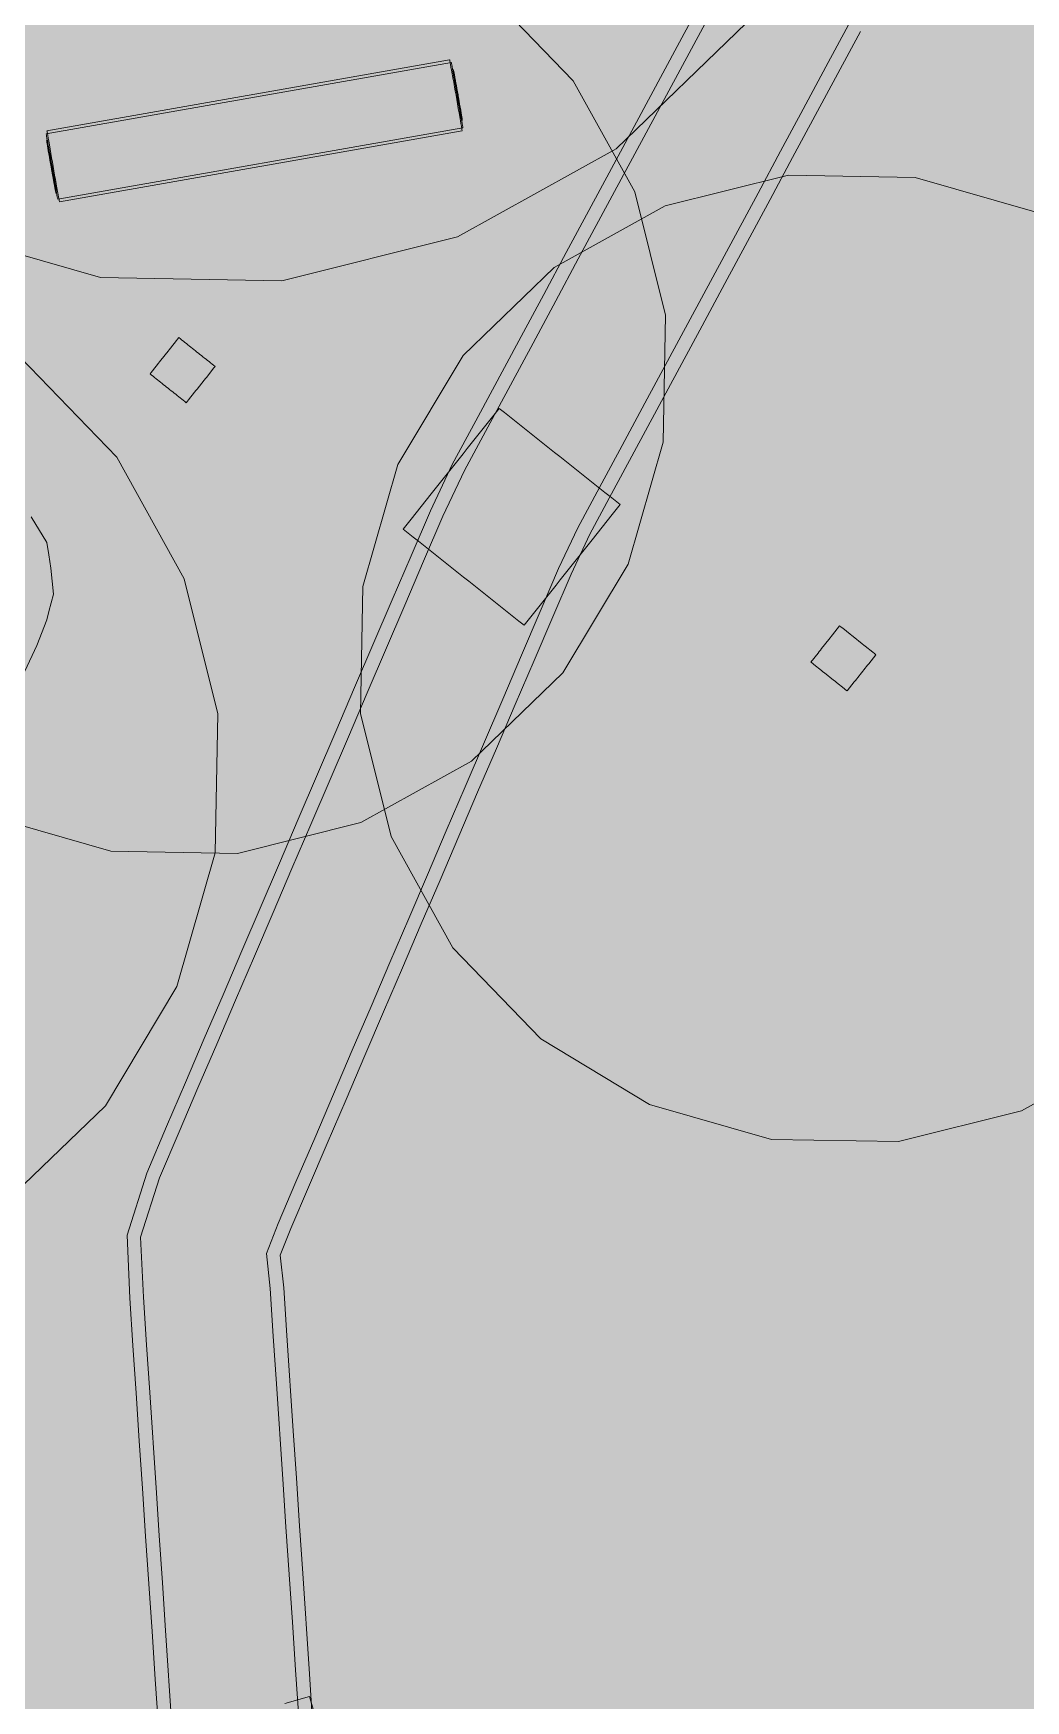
# Model space of a CAD drawing. Header units: millimetres. Extents: x -146962 to 322503, y -183624 to 284367.
# Drawn here: x 98335 to 102194, y 40599 to 47079 of the extents above; entities that cross this region are included whole.
import ezdxf

# ---------------------------------------------------------------- set-up
doc = ezdxf.new("R2010")
doc.units = ezdxf.units.MM
doc.layers.add('06_部屋の色', color=8, linetype='Continuous', lineweight=0)
doc.layers.add('30_敷地・外構', color=8, linetype='Continuous', lineweight=9)

msp = doc.modelspace()

# ---------------------------------------------------------------- hatches: boundary and pattern name
at = {"layer": '06_部屋の色', "true_color": 0xdde9cf}
msp.add_hatch(color=8, dxfattribs=at).paths.add_polyline_path([(83510.2, 29400.8), (83510.3, 31670.6), (83754.2, 32064.6), (83999.1, 32458.1), (84244.9, 32850.9), (84491.7, 33243.1), (84739.4, 33634.8), (84988.1, 34025.8), (85237.8, 34416.3), (85488.3, 34806.1), (85739.9, 35195.3), (85992.4, 35583.9), (86245.8, 35971.8), (86500.2, 36359.2), (86755.5, 36745.9), (87011.8, 37132), (87269, 37517.5), (87527.2, 37902.4), (87786.3, 38286.6), (88046.3, 38670.2), (88307.2, 39053.2), (88569.1, 39435.5), (88832, 39817.2), (89095.7, 40198.2), (89360.4, 40578.6), (89626, 40958.3), (89892.5, 41337.4), (90160, 41715.9), (90428.4, 42093.7), (90697.7, 42470.8), (90967.9, 42847.3), (91239, 43223.1), (91511.1, 43598.3), (91784.1, 43972.8), (92058, 44346.6), (92332.7, 44719.7), (92608.4, 45092.2), (92885.1, 45464), (93162.6, 45835.2), (93441, 46205.6), (93720.3, 46575.4), (94000.5, 46944.5), (94281.7, 47312.9), (94563.7, 47680.6), (94846.6, 48047.7), (95130.4, 48414), (95415.1, 48779.7), (95700.7, 49144.6), (95987.2, 49508.9), (96274.5, 49872.4), (96562.8, 50235.3), (96851.9, 50597.4), (97142, 50958.9), (97432.9, 51319.6), (97724.6, 51679.7), (98017.3, 52039), (98310.8, 52397.6), (98605.2, 52755.5), (98900.5, 53112.6), (99196.7, 53469.1), (99493.7, 53824.8), (99791.6, 54179.8), (100090.3, 54534), (100389.9, 54887.6), (100690.4, 55240.4), (100991.8, 55592.4), (101293.9, 55943.8), (101597, 56294.4), (101900.9, 56644.2), (102205.6, 56993.3), (102511.3, 57341.7), (102817.7, 57689.3), (103125, 58036.2), (103433.2, 58382.3), (103742.1, 58727.7), (104052, 59072.3), (104362.6, 59416.2), (104674.1, 59759.3), (104986.5, 60101.6), (105299.7, 60443.2), (105613.7, 60784), (105928.5, 61124.1), (106244.2, 61463.4), (106560.7, 61801.9), (106878, 62139.6), (107196.1, 62476.6), (107515.1, 62812.7), (107834.9, 63148.1), (108155.5, 63482.8), (108476.9, 63816.6), (108799.1, 64149.7), (109122.2, 64481.9), (109446, 64813.4), (109770.7, 65144.1), (110096.1, 65474), (110422.4, 65803.1), (110749.4, 66131.4), (111077.3, 66458.9), (111406, 66785.6), (111735.4, 67111.5), (112065.7, 67436.6), (112396.7, 67760.9), (112728.6, 68084.4), (113061.2, 68407.1), (113394.6, 68728.9), (113728.8, 69050), (114063.8, 69370.2), (114399.5, 69689.6), (114736, 70008.2), (115073.4, 70326), (115411.4, 70642.9), (115750.3, 70959.1), (116089.9, 71274.4), (116430.3, 71588.8), (116771.5, 71902.5), (117113.4, 72215.3), (117456.1, 72527.2), (117799.5, 72838.4), (118596.9, 72838.3), (118594.5, 29398.9)])
at = {"layer": '30_敷地・外構', "true_color": 0xcfe3ef}
for points in [[(112562.5, 65385.2), (112685.6, 65564), (112792.1, 65716), (112898.5, 65868.1), (113004.9, 66020.1), (113111.3, 66172.1), (113217.8, 66324.1), (113324.2, 66476.1), (113430.6, 66628.2), (113537, 66780.2), (113643.5, 66932.2), (113749.9, 67084.2), (113862.3, 67244.4), (114046, 67452.7), (114297.5, 67549), (114473.6, 67607.7), (114649.6, 67666.4), (114825.7, 67725), (115001.7, 67783.7), (115017.5, 67736.3), (115175.6, 67261.9), (115191.4, 67214.5), (115015.4, 67155.8), (114839.3, 67097.1), (114663.3, 67038.5), (114487.2, 66979.8), (114386.7, 66958.8), (114341.9, 66883.9), (114241.4, 66740.1), (114135, 66588.1), (114028.6, 66436.1), (113922.1, 66284.1), (113815.7, 66132), (113709.3, 65980), (113602.9, 65828), (113496.4, 65676), (113390, 65524), (113283.6, 65371.9), (113177.2, 65219.9), (113087.5, 65094.7), (113034.2, 64964.6), (112979.4, 64799.4), (112744.6, 64095.2), (112685.9, 63919.2), (112392.5, 63039), (112332.3, 62858.5), (112248.7, 62641), (112113.9, 62456), (112002.5, 62307.6), (111891.2, 62159.1), (111779.8, 62010.7), (111668.5, 61862.2), (111445.8, 61565.3), (111334.4, 61416.9), (110889, 60823.1), (110777.7, 60674.6), (110555, 60377.7), (110465.4, 60262.6), (110415.3, 60129.3), (110351.1, 59958.1), (110155.6, 59436.9), (110090.4, 59263.1), (109829.8, 58568.1), (109764.6, 58394.4), (109699.4, 58220.6), (109634.7, 58047.9), (109573.8, 57882.2), (109521.6, 57712.4), (109303.3, 57003), (109248.7, 56825.6), (109139.5, 56470.9), (109085, 56293.6), (109030.4, 56116.2), (108975.8, 55938.8), (108866.6, 55584.1), (108805.4, 55387.4), (108708.7, 55180.5), (108591.9, 55006.6), (108487.7, 54853), (108383.5, 54699.5), (108279.2, 54546), (108175, 54392.4), (108070.8, 54238.9), (107966.6, 54085.3), (107758.2, 53778.2), (107654, 53624.7), (107549.8, 53471.1), (107445.6, 53317.6), (107237.2, 53010.5), (107133, 52856.9), (107028.8, 52703.4), (106917.7, 52540.1), (106767.5, 52357), (106584.8, 52223.1), (106433.8, 52115.3), (106282.8, 52007.4), (106131.8, 51899.6), (105980.8, 51791.7), (105829.8, 51683.8), (105527.8, 51468.1), (105376.8, 51360.3), (105225.7, 51252.4), (105074.7, 51144.6), (104923.7, 51036.7), (104772.7, 50928.9), (104621.7, 50821), (104470.7, 50713.2), (104319.7, 50605.3), (104168.7, 50497.5), (104040.5, 50407.7), (103944.6, 50304.2), (103838.4, 50168.6), (103723.7, 50022.7), (103609.1, 49876.8), (103379.8, 49584.9), (103265.1, 49439), (103150.5, 49293.1), (102921.1, 49001.3), (102806.5, 48855.4), (102691.8, 48709.5), (102577.2, 48563.6), (102462.5, 48417.6), (102233.2, 48125.8), (102118.5, 47979.9), (102003.9, 47834), (101896.9, 47698.3), (101809.6, 47565.3), (101728, 47413.3), (101552.1, 47086.5), (101464.1, 46923.1), (101376.1, 46759.7), (101288.1, 46596.3), (101200.1, 46432.9), (101112.1, 46269.6), (101024.1, 46106.2), (100936.2, 45942.8), (100848.2, 45779.4), (100760.2, 45616), (100672.2, 45452.6), (100584.2, 45289.3), (100499.8, 45132.8), (100426.3, 44977.3), (100355.4, 44811.8), (100282.3, 44641.2), (100209.2, 44470.7), (100136.1, 44300.1), (100062.9, 44129.5), (99989.8, 43959), (99916.7, 43788.4), (99843.6, 43617.9), (99770.5, 43447.3), (99697.4, 43276.7), (99624.3, 43106.2), (99551.2, 42935.6), (99478.1, 42765), (99405, 42594.5), (99336.2, 42434.5), (99294.8, 42330.5), (99308.9, 42203.9), (99321.3, 42018.7), (99345.9, 41648.4), (99358.3, 41463.3), (99370.6, 41278.1), (99382.9, 41092.9), (99407.6, 40722.6), (99419.9, 40537.5), (99432.3, 40352.3), (99444.6, 40167.1), (99456.9, 39982), (99469.3, 39796.8), (99481.6, 39611.7), (99487.5, 39471.4), (99540.6, 39343.7), (99608.9, 39172.9), (99677.9, 39000.6), (99746.8, 38828.3), (99815.7, 38656), (99884.6, 38483.7), (99953.5, 38311.4), (100022.4, 38139.1), (100091.3, 37966.8), (100160.2, 37794.5), (100229.1, 37622.2), (100298, 37449.9), (100435.9, 37105.3), (100504.8, 36933), (100573.7, 36760.7), (100638.1, 36598.9), (100710.7, 36451.5), (100798.3, 36298.5), (100982.4, 35976.3), (101074.5, 35815.2), (101810.9, 34526.2), (101903, 34365), (101995.1, 34203.9), (102087.1, 34042.8), (102179.9, 33880.4), (102274.4, 33711.1), (102360.5, 33539), (102443.5, 33373), (102526.5, 33207.1), (102609.4, 33041.1), (102692.4, 32875.1), (102775.4, 32709.1), (102858.4, 32543.1), (102941.4, 32377.1), (103024.3, 32211.2), (103107.3, 32045.2), (103190.3, 31879.2), (103273.3, 31713.2), (103356.3, 31547.2), (103455.8, 31341), (103500, 31101), (103511.7, 30898.7), (103522, 30713.4), (103532.3, 30528.1), (103552.9, 30157.5), (103563.2, 29972.2), (103583.7, 29601.7), (103594, 29416.4), (103544.1, 29413.6), (103044.9, 29385.9), (102994.9, 29383.1), (102984.7, 29568.4), (102974.4, 29753.7), (102953.8, 30124.3), (102943.5, 30309.5), (102923, 30680.1), (102912.7, 30865.4), (102903.8, 31033.6), (102886, 31153.2), (102819.6, 31278.9), (102736.6, 31444.9), (102653.6, 31610.9), (102570.7, 31776.9), (102487.7, 31942.9), (102404.7, 32108.8), (102321.7, 32274.8), (102238.7, 32440.8), (102155.7, 32606.8), (102072.8, 32772.8), (101989.8, 32938.8), (101906.8, 33104.7), (101823.8, 33270.7), (101744, 33430.6), (101657.5, 33585.3), (101566.2, 33745.1), (101474.1, 33906.3), (100645.6, 35356.4), (100553.5, 35517.5), (100369.4, 35839.8), (100277.3, 36000.9), (100180.8, 36170.2), (100090, 36355), (100016.6, 36537.9), (99947.7, 36710.2), (99809.9, 37054.8), (99740.9, 37227.1), (99672, 37399.4), (99603.1, 37571.7), (99534.2, 37744), (99465.3, 37916.3), (99396.4, 38088.6), (99327.5, 38260.9), (99189.7, 38605.5), (99120.8, 38777.8), (99051.9, 38950.1), (98982.3, 39123.9), (98901.7, 39341.7), (98882.9, 39571.8), (98870.6, 39756.9), (98858.3, 39942.1), (98833.6, 40312.4), (98821.3, 40497.6), (98808.9, 40682.7), (98796.6, 40867.9), (98771.9, 41238.2), (98759.6, 41423.4), (98747.3, 41608.5), (98734.9, 41793.7), (98722.6, 41978.9), (98710.2, 42164), (98699.8, 42407.8), (98776.1, 42649.7), (98853.5, 42830.9), (98926.6, 43001.4), (98999.7, 43172), (99072.8, 43342.6), (99145.9, 43513.1), (99292.1, 43854.2), (99365.3, 44024.8), (99511.5, 44365.9), (99584.6, 44536.5), (99730.8, 44877.6), (99803.9, 45048.2), (99879.3, 45223.8), (99964.3, 45403.5), (100055.9, 45573.7), (100231.9, 45900.5), (100319.9, 46063.9), (100407.9, 46227.3), (100495.9, 46390.7), (100583.9, 46554), (100671.8, 46717.4), (100847.8, 47044.2), (100935.8, 47207.6), (101023.8, 47371), (101111.8, 47534.4), (101199.8, 47697.7), (101294.2, 47872.4), (101409.8, 48048.6), (101532.1, 48204.7), (101646.8, 48350.6), (101876.1, 48642.5), (101990.7, 48788.4), (102220.1, 49080.2), (102334.7, 49226.1), (102449.4, 49372), (102564, 49517.9), (102678.7, 49663.8), (102793.3, 49809.7), (102908, 49955.7), (103022.7, 50101.6), (103137.3, 50247.5), (103366.6, 50539.3), (103489.8, 50695.5), (103646.1, 50859.8), (103820, 50985.7), (103971, 51093.6), (104273, 51309.3), (104424, 51417.1), (104575, 51525), (104726, 51632.8), (104877, 51740.7), (105028, 51848.6), (105179.1, 51956.4), (105481.1, 52172.1), (105632.1, 52280), (105934.1, 52495.7), (106085.1, 52603.5), (106236.1, 52711.4), (106355.5, 52793.2), (106435, 52896.4), (106532.3, 53040.3), (106636.5, 53193.8), (106844.9, 53500.9), (106949.1, 53654.5), (107053.3, 53808), (107157.5, 53961.6), (107261.7, 54115.1), (107366, 54268.7), (107574.4, 54575.8), (107678.6, 54729.3), (107782.8, 54882.9), (107887, 55036.4), (108095.4, 55343.5), (108187, 55476.8), (108245.3, 55602.6), (108293.2, 55760.6), (108402.3, 56115.3), (108456.9, 56292.7), (108511.5, 56470), (108566.1, 56647.4), (108729.8, 57179.5), (108784.4, 57356.8), (108839, 57534.2), (108893.6, 57711.6), (108948.2, 57888.9), (109005.2, 58073.9), (109072.1, 58256.6), (109137.7, 58431.3), (109202.8, 58605.1), (109268, 58778.8), (109528.7, 59473.8), (109593.8, 59647.6), (109789.3, 60168.9), (109855.5, 60345.2), (109941.9, 60556), (110075, 60737.8), (110409.1, 61183.1), (110520.4, 61331.6), (110743.1, 61628.5), (110854.5, 61776.9), (110965.8, 61925.4), (111077.2, 62073.8), (111411.2, 62519.2), (111522.6, 62667.6), (111633.9, 62816.1), (111721.8, 62928), (111766.1, 63057.2), (111823.3, 63228.7), (111999.4, 63756.9), (112058, 63932.9), (112116.7, 64109), (112234.1, 64461.1), (112292.8, 64637.1), (112410.2, 64989.2), (112472.7, 65176.1)], [(112729.1, 65533.6), (112835.5, 65685.6), (112941.9, 65837.7), (113048.3, 65989.7), (113154.8, 66141.7), (113261.2, 66293.7), (113474, 66597.8), (113580.5, 66749.8), (113686.9, 66901.8), (113793.3, 67053.8), (113904.6, 67212.6), (114076.1, 67409.1), (114314.3, 67498.7), (114490.3, 67557.4), (114666.4, 67616.1), (114842.4, 67674.7), (115018.5, 67733.4), (115174.7, 67264.8), (114646.5, 67088.7), (114470.5, 67030.1), (114356.6, 67002.4), (114299.5, 66915.8), (114198, 66770.5), (114091.6, 66618.5), (113878.7, 66314.5), (113772.3, 66162.4), (113665.9, 66010.4), (113559.4, 65858.4), (113453, 65706.4), (113346.6, 65554.4), (113240.2, 65402.3), (113133.7, 65250.3), (113041.1, 65120.4), (112984.6, 64983.3), (112929.1, 64816.2), (112635.7, 63936), (112577, 63759.9), (112342.2, 63055.7), (112282.2, 62876), (112202.2, 62666.4), (112071.5, 62487.9), (111737.4, 62042.5), (111626.1, 61894.1), (111514.7, 61745.6), (111403.4, 61597.1), (111180.7, 61300.2), (111069.3, 61151.8), (110623.9, 60558), (110512.6, 60409.5), (110419.1, 60288.6), (110365.8, 60148.3), (110301.5, 59976.8), (110040.8, 59281.8), (109975.7, 59108), (109780.1, 58586.7), (109715, 58413), (109649.8, 58239.2), (109585, 58066.3), (109523.5, 57899.2), (109471, 57728), (109416.4, 57550.7), (109361.8, 57373.3), (109307.2, 57195.9), (109198.1, 56841.2), (109143.5, 56663.9), (108979.7, 56131.8), (108925.1, 55954.4), (108870.6, 55777.1), (108816, 55599.7), (108755.9, 55406.4), (108662.6, 55206.6), (108548, 55036.4), (108339.6, 54729.3), (108235.4, 54575.7), (108131.2, 54422.2), (108027, 54268.6), (107818.6, 53961.5), (107714.4, 53808), (107610.2, 53654.4), (107505.9, 53500.9), (107401.7, 53347.3), (107297.5, 53193.8), (107089.1, 52886.7), (106984.9, 52733.1), (106875.1, 52571.6), (106731.1, 52395.5), (106554, 52266.2), (106403, 52158.4), (106252, 52050.5), (106101, 51942.7), (105950, 51834.8), (105799, 51727), (105648, 51619.1), (105497, 51511.3), (105346, 51403.4), (105194.9, 51295.6), (105043.9, 51187.7), (104741.9, 50972), (104590.9, 50864.2), (104439.9, 50756.3), (104288.9, 50648.5), (104137.9, 50540.6), (104005.7, 50447.6), (103904.4, 50338.7), (103796.7, 50201.3), (103567.4, 49909.5), (103452.8, 49763.6), (103223.4, 49471.8), (103108.8, 49325.9), (102994.1, 49179.9), (102879.5, 49034), (102764.8, 48888.1), (102535.5, 48596.3), (102420.8, 48450.4), (102306.2, 48304.5), (102191.5, 48158.6), (102076.9, 48012.7), (101962.2, 47866.7), (101853.9, 47729.2), (101764.1, 47592.5), (101681.4, 47438.4), (101593.4, 47275), (101505.4, 47111.6), (101417.4, 46948.2), (101329.4, 46784.8), (101241.4, 46621.5), (101153.5, 46458.1), (101065.5, 46294.7), (100977.5, 46131.3), (100889.5, 45967.9), (100801.5, 45804.5), (100713.5, 45641.1), (100625.5, 45477.8), (100537.5, 45314.4), (100452.5, 45156.7), (100377.9, 44999), (100306.7, 44832.7), (100233.6, 44662.1), (100160.5, 44491.5), (100014.2, 44150.4), (99941.1, 43979.9), (99868, 43809.3), (99794.9, 43638.7), (99721.8, 43468.2), (99648.7, 43297.6), (99575.6, 43127.1), (99502.5, 42956.5), (99429.4, 42785.9), (99356.3, 42615.4), (99286.7, 42453.5), (99242.2, 42337.3), (99256, 42200.4), (99268.4, 42015.2), (99280.7, 41830.1), (99305.4, 41459.7), (99317.7, 41274.6), (99330, 41089.4), (99342.4, 40904.3), (99354.7, 40719.1), (99367, 40533.9), (99379.4, 40348.8), (99391.7, 40163.6), (99404, 39978.5), (99428.7, 39608.1), (99435.8, 39459.9), (99491.3, 39324.3), (99559.7, 39153.2), (99628.6, 38980.9), (99697.6, 38808.6), (99766.5, 38636.3), (99835.4, 38464), (99904.3, 38291.7), (99973.2, 38119.4), (100042.1, 37947.1), (100111, 37774.8), (100179.9, 37602.5), (100248.8, 37430.2), (100317.7, 37257.9), (100386.7, 37085.6), (100455.6, 36913.3), (100524.5, 36741), (100589.7, 36577.4), (100663.9, 36426.7), (100752.3, 36272.3), (101488.8, 34983.3), (101580.8, 34822.1), (101949, 34177.6), (102041.1, 34016.5), (102133.8, 33854.3), (102227.5, 33686.3), (102313.1, 33515.3), (102396.1, 33349.3), (102479.1, 33183.4), (102562, 33017.4), (102645, 32851.4), (102728, 32685.4), (102811, 32519.4), (102894, 32353.4), (102976.9, 32187.5), (103059.9, 32021.5), (103142.9, 31855.5), (103225.9, 31689.5), (103308.9, 31523.5), (103405.5, 31324.4), (103447.4, 31095.1), (103458.8, 30895.7), (103469.1, 30710.4), (103489.7, 30339.9), (103500, 30154.6), (103520.5, 29784), (103530.8, 29598.7), (103541.1, 29413.4), (103047.9, 29386.1), (103037.6, 29571.3), (103017, 29941.9), (103006.7, 30127.2), (102975.9, 30683.1), (102965.6, 30868.3), (102956.5, 31039.5), (102936.3, 31169.7), (102867, 31302.6), (102784, 31468.6), (102701, 31634.6), (102618.1, 31800.6), (102535.1, 31966.6), (102452.1, 32132.5), (102369.1, 32298.5), (102286.1, 32464.5), (102203.2, 32630.5), (102120.2, 32796.5), (102037.2, 32962.5), (101954.2, 33128.4), (101871.2, 33294.4), (101790.8, 33455.4), (101703.7, 33611.3), (101612.2, 33771.4), (100967.8, 34899.3), (100875.7, 35060.4), (100323.3, 36027.2), (100227.6, 36195), (100138.4, 36376.5), (100065.8, 36557.5), (99996.9, 36729.9), (99928, 36902.2), (99790.2, 37246.8), (99721.2, 37419.1), (99652.3, 37591.4), (99583.4, 37763.7), (99514.5, 37936), (99445.6, 38108.3), (99376.7, 38280.6), (99307.8, 38452.9), (99238.9, 38625.2), (99170, 38797.5), (99101.1, 38969.8), (99031.7, 39143.3), (98953.4, 39353.2), (98935.8, 39575.3), (98923.5, 39760.5), (98911.1, 39945.6), (98898.8, 40130.8), (98886.5, 40315.9), (98874.1, 40501.1), (98849.5, 40871.4), (98837.1, 41056.6), (98824.8, 41241.7), (98812.5, 41426.9), (98787.8, 41797.2), (98775.5, 41982.4), (98763.1, 42167.5), (98752.3, 42400.9), (98825.5, 42630.7), (98902.2, 42810), (98975.3, 42980.5), (99048.4, 43151.1), (99121.5, 43321.7), (99194.6, 43492.2), (99267.8, 43662.8), (99340.9, 43833.4), (99414, 44003.9), (99560.2, 44345), (99633.3, 44515.6), (99779.5, 44856.7), (99852.6, 45027.3), (99927.6, 45202.1), (100011.6, 45379.5), (100102.6, 45548.6), (100278.6, 45875.4), (100366.6, 46038.8), (100454.5, 46202.2), (100542.5, 46365.5), (100630.5, 46528.9), (100718.5, 46692.3), (100894.5, 47019.1), (100982.5, 47182.5), (101070.5, 47345.8), (101158.5, 47509.2), (101246.4, 47672.6), (101339.7, 47845.3), (101452.8, 48017.7), (101573.8, 48172), (101688.4, 48317.9), (101803.1, 48463.8), (101917.8, 48609.7), (102032.4, 48755.6), (102261.7, 49047.4), (102376.4, 49193.4), (102491, 49339.3), (102720.4, 49631.1), (102835, 49777), (102949.7, 49922.9), (103064.3, 50068.8), (103179, 50214.7), (103293.6, 50360.6), (103408.3, 50506.6), (103530, 50661), (103680.9, 50819.9), (103850.8, 50942.6), (104001.8, 51050.5), (104152.8, 51158.3), (104303.8, 51266.2), (104454.8, 51374), (104756.8, 51589.7), (104907.8, 51697.6), (105058.8, 51805.4), (105209.9, 51913.3), (105360.9, 52021.1), (105511.9, 52129), (105662.9, 52236.8), (105813.9, 52344.7), (105964.9, 52452.5), (106115.9, 52560.4), (106266.9, 52668.2), (106391.9, 52754.7), (106477.6, 52865), (106576.2, 53010.5), (106680.4, 53164.1), (106784.6, 53317.6), (106993, 53624.7), (107097.2, 53778.3), (107201.4, 53931.8), (107305.6, 54085.4), (107409.8, 54238.9), (107514, 54392.5), (107722.4, 54699.6), (107826.6, 54853.1), (107930.8, 55006.7), (108035, 55160.2), (108139.3, 55313.8), (108233.1, 55450.6), (108294.7, 55583.6), (108343.8, 55745), (108398.4, 55922.4), (108562.2, 56454.4), (108616.7, 56631.8), (108671.3, 56809.2), (108889.7, 57518.6), (108944.2, 57696), (108998.8, 57873.3), (109055.4, 58056.9), (109121.8, 58238.1), (109187.3, 58412.7), (109252.4, 58586.5), (109317.6, 58760.2), (109643.5, 59629), (109708.6, 59802.7), (109839, 60150.2), (109904.9, 60326.2), (109988.2, 60530.1), (110117.4, 60706), (110228.8, 60854.4), (110674.2, 61448.2), (110785.5, 61596.7), (111008.2, 61893.6), (111119.6, 62042), (111230.9, 62190.5), (111342.3, 62338.9), (111676.3, 62784.3), (111768.4, 62902.7), (111816.1, 63039.6), (111873.6, 63212), (111932.2, 63388), (112108.3, 63916.2), (112167, 64092.2), (112225.7, 64268.2), (112343.1, 64620.3), (112401.8, 64796.4), (112460.5, 64972.4), (112522.3, 65157.4), (112608.8, 65359.5)]]:
    msp.add_hatch(color=8, dxfattribs=at).paths.add_polyline_path(points)
at = {"layer": '30_敷地・外構', "true_color": 0xcfe0b8}
for points in [[(96519.5, 49876.6), (96882.5, 50480.8), (97389.5, 50970.4), (98006, 51312.1), (98689.9, 51482.6), (99394.6, 51470.3), (100072.2, 51276), (100676.3, 50913), (101166, 50406), (101507.7, 49789.5), (101678.2, 49105.6), (101665.9, 48400.9), (101471.6, 47723.4), (101108.6, 47119.2), (100601.6, 46629.6), (99985.1, 46287.9), (99301.2, 46117.3), (98596.5, 46129.6), (97918.9, 46323.9), (97314.8, 46686.9), (96825.1, 47194), (96483.4, 47810.4), (96312.9, 48494.3), (96325.2, 49199.1)], [(98222.7, 47528.5), (98701.4, 47647.8), (99194.7, 47639.2), (99669, 47503.2), (100091.9, 47249.1), (100434.7, 46894.2), (100673.9, 46462.7), (100793.2, 45983.9), (100784.6, 45490.6), (100648.6, 45016.3), (100394.5, 44593.4), (100039.6, 44250.7), (99608.1, 44011.5), (99129.3, 43892.1), (98636, 43900.7), (98161.7, 44036.7), (97738.8, 44290.9), (97396.1, 44645.8), (97156.9, 45077.3), (97037.5, 45556), (97046.1, 46049.3), (97182.1, 46523.6), (97436.3, 46946.5), (97791.2, 47289.3)], [(100792.6, 46408.3), (101271.4, 46527.7), (101764.7, 46519.1), (102239, 46383.1), (102661.9, 46129), (103004.6, 45774.1), (103243.8, 45342.5), (103363.2, 44863.8), (103354.6, 44370.5), (103218.6, 43896.2), (102964.5, 43473.3), (102609.5, 43130.6), (102178, 42891.4), (101699.3, 42772), (101206, 42780.6), (100731.7, 42916.6), (100308.8, 43170.7), (99966, 43525.6), (99726.8, 43957.2), (99607.5, 44435.9), (99616.1, 44929.2), (99752.1, 45403.5), (100006.2, 45826.4), (100361.1, 46169.1)], [(95097, 45025.5), (95375.3, 45488.7), (95764, 45864.1), (96236.6, 46126.1), (96761, 46256.8), (97301.3, 46247.4), (97820.7, 46098.4), (98283.9, 45820.1), (98659.3, 45431.4), (98921.3, 44958.7), (99052, 44434.4), (99042.6, 43894.1), (98893.6, 43374.7), (98615.3, 42911.5), (98226.6, 42536.1), (97754, 42274.1), (97229.6, 42143.4), (96689.3, 42152.8), (96169.9, 42301.8), (95706.7, 42580.1), (95331.3, 42968.8), (95069.3, 43441.4), (94938.6, 43965.8), (94948, 44506.1)], [(98821.6, 45796.7), (98826.3, 45802.5), (98830.9, 45808.4), (98859, 45843.6), (98863.6, 45849.5), (98868.3, 45855.4), (98891.6, 45884.7), (98896.3, 45890.6), (98901, 45896.4), (98906.8, 45891.8), (98912.7, 45887.1), (98918.6, 45882.4), (98924.5, 45877.8), (98930.3, 45873.1), (98936.2, 45868.4), (98942.1, 45863.8), (98947.9, 45859.1), (98953.8, 45854.4), (98959.7, 45849.8), (98965.5, 45845.1), (98971.4, 45840.4), (98977.3, 45835.8), (98983.1, 45831.1), (98989, 45826.4), (98994.9, 45821.7), (99000.8, 45817.1), (99006.6, 45812.4), (99012.5, 45807.7), (99018.4, 45803.1), (99024.2, 45798.4), (99030.1, 45793.7), (99036, 45789.1), (99041.8, 45784.4), (99037.2, 45778.5), (99032.5, 45772.7), (99009.2, 45743.3), (99004.5, 45737.4), (98999.8, 45731.6), (98971.8, 45696.4), (98967.1, 45690.5), (98962.5, 45684.6), (98939.1, 45655.3), (98934.5, 45649.4), (98929.8, 45643.5), (98923.9, 45648.2), (98918.1, 45652.9), (98912.2, 45657.5), (98906.3, 45662.2), (98900.4, 45666.9), (98894.6, 45671.5), (98888.7, 45676.2), (98882.8, 45680.9), (98877, 45685.5), (98871.1, 45690.2), (98865.2, 45694.9), (98859.4, 45699.6), (98853.5, 45704.2), (98847.6, 45708.9), (98841.7, 45713.6), (98835.9, 45718.2), (98830, 45722.9), (98824.1, 45727.6), (98818.3, 45732.2), (98812.4, 45736.9), (98806.5, 45741.6), (98800.7, 45746.2), (98794.8, 45750.9), (98788.9, 45755.6), (98793.6, 45761.4), (98798.3, 45767.3)], [(101391.5, 44676.5), (101396.2, 44682.4), (101400.9, 44688.3), (101428.9, 44723.5), (101433.6, 44729.3), (101438.2, 44735.2), (101442.9, 44741.1), (101470.9, 44776.3), (101476.8, 44771.6), (101482.7, 44767), (101512, 44743.6), (101517.9, 44739), (101523.7, 44734.3), (101559, 44706.3), (101564.8, 44701.6), (101570.7, 44696.9), (101600, 44673.6), (101605.9, 44668.9), (101611.8, 44664.3), (101583.8, 44629), (101579.1, 44623.2), (101574.4, 44617.3), (101569.8, 44611.4), (101541.7, 44576.2), (101537.1, 44570.3), (101532.4, 44564.5), (101527.7, 44558.6), (101499.7, 44523.4), (101493.9, 44528.1), (101488, 44532.7), (101458.6, 44556.1), (101452.8, 44560.7), (101446.9, 44565.4), (101411.7, 44593.4), (101405.8, 44598.1), (101399.9, 44602.8), (101370.6, 44626.1), (101364.7, 44630.8), (101358.9, 44635.4), (101386.9, 44670.7)]]:
    msp.add_hatch(color=8, dxfattribs=at).paths.add_polyline_path(points)

# ---------------------------------------------------------------- linework, layer by layer
at = {"layer": '30_敷地・外構'}
for points in [[(98006, 51312.1), (98689.9, 51482.6), (99394.6, 51470.3), (100072.2, 51276), (100676.3, 50913), (101166, 50406), (101507.7, 49789.5), (101678.2, 49105.6), (101665.9, 48400.9), (101471.6, 47723.4), (101108.6, 47119.2), (100601.6, 46629.6), (99985.1, 46287.9), (99301.2, 46117.3), (98596.5, 46129.6), (97918.9, 46323.9)], [(98222.7, 47528.5), (98701.4, 47647.8), (99194.7, 47639.2), (99669, 47503.2), (100091.9, 47249.1), (100434.7, 46894.2), (100673.9, 46462.7), (100793.2, 45983.9), (100784.6, 45490.6), (100648.6, 45016.3), (100394.5, 44593.4), (100039.6, 44250.7), (99608.1, 44011.5), (99129.3, 43892.1), (98636, 43900.7), (98161.7, 44036.7)], [(98821.3, 40497.6), (98808.9, 40682.7), (98796.6, 40867.9), (98771.9, 41238.2), (98759.6, 41423.4), (98747.3, 41608.5), (98734.9, 41793.7), (98722.6, 41978.9), (98710.2, 42164), (98699.8, 42407.8), (98776.1, 42649.7), (98853.5, 42830.9), (98926.6, 43001.4), (98999.7, 43172), (99072.8, 43342.6), (99145.9, 43513.1), (99292.1, 43854.2), (99365.3, 44024.8), (99511.5, 44365.9), (99584.6, 44536.5), (99730.8, 44877.6), (99803.9, 45048.2), (99879.3, 45223.8), (99964.3, 45403.5), (100055.9, 45573.7), (100231.9, 45900.5), (100319.9, 46063.9), (100407.9, 46227.3), (100495.9, 46390.7), (100583.9, 46554), (100671.8, 46717.4), (100847.8, 47044.2), (100935.8, 47207.6)], [(98874.1, 40501.1), (98849.5, 40871.4), (98837.1, 41056.6), (98824.8, 41241.7), (98812.5, 41426.9), (98787.8, 41797.2), (98775.5, 41982.4), (98763.1, 42167.5), (98752.3, 42400.9), (98825.5, 42630.7), (98902.2, 42810), (98975.3, 42980.5), (99048.4, 43151.1), (99121.5, 43321.7), (99194.6, 43492.2), (99267.8, 43662.8), (99340.9, 43833.4), (99414, 44003.9), (99560.2, 44345), (99633.3, 44515.6), (99779.5, 44856.7), (99852.6, 45027.3), (99927.6, 45202.1), (100011.6, 45379.5), (100102.6, 45548.6), (100278.6, 45875.4), (100366.6, 46038.8), (100454.5, 46202.2), (100542.5, 46365.5), (100630.5, 46528.9), (100718.5, 46692.3), (100894.5, 47019.1), (100982.5, 47182.5)], [(101505.4, 47111.6), (101417.4, 46948.2), (101329.4, 46784.8), (101241.4, 46621.5), (101153.5, 46458.1), (101065.5, 46294.7), (100977.5, 46131.3), (100889.5, 45967.9), (100801.5, 45804.5), (100713.5, 45641.1), (100625.5, 45477.8), (100537.5, 45314.4), (100452.5, 45156.7), (100377.9, 44999), (100306.7, 44832.7), (100233.6, 44662.1), (100160.5, 44491.5), (100014.2, 44150.4), (99941.1, 43979.9), (99868, 43809.3), (99794.9, 43638.7), (99721.8, 43468.2), (99648.7, 43297.6), (99575.6, 43127.1), (99502.5, 42956.5), (99429.4, 42785.9), (99356.3, 42615.4), (99286.7, 42453.5), (99242.2, 42337.3), (99256, 42200.4), (99268.4, 42015.2), (99280.7, 41830.1), (99305.4, 41459.7), (99317.7, 41274.6), (99330, 41089.4), (99342.4, 40904.3), (99354.7, 40719.1), (99367, 40533.9)], [(101552.1, 47086.5), (101464.1, 46923.1), (101376.1, 46759.7), (101288.1, 46596.3), (101200.1, 46432.9), (101112.1, 46269.6), (101024.1, 46106.2), (100936.2, 45942.8), (100848.2, 45779.4), (100760.2, 45616), (100672.2, 45452.6), (100584.2, 45289.3), (100499.8, 45132.8), (100426.3, 44977.3), (100355.4, 44811.8), (100282.3, 44641.2), (100209.2, 44470.7), (100136.1, 44300.1), (100062.9, 44129.5), (99989.8, 43959), (99916.7, 43788.4), (99843.6, 43617.9), (99770.5, 43447.3), (99697.4, 43276.7), (99624.3, 43106.2), (99551.2, 42935.6), (99478.1, 42765), (99405, 42594.5), (99336.2, 42434.5), (99294.8, 42330.5), (99308.9, 42203.9), (99321.3, 42018.7), (99345.9, 41648.4), (99358.3, 41463.3), (99370.6, 41278.1), (99382.9, 41092.9), (99407.6, 40722.6), (99419.9, 40537.5)], [(98418.1, 46499), (98415.3, 46514.3), (98412.5, 46530), (98409.7, 46545.7), (98407.1, 46561), (98404.4, 46576.3), (98401.6, 46592), (98398.9, 46607.7), (98396.2, 46623), (98393.7, 46637.5), (98391.4, 46650.7), (98389.4, 46662.2), (98387.8, 46671.7), (98386.6, 46679), (98385.8, 46684.1), (98385.3, 46687), (98385.2, 46687.9), (99960.9, 46965.7), (99961.2, 46964.8), (99961.7, 46961.9), (99962.7, 46956.8), (99964, 46949.5), (99965.8, 46940.1), (99967.9, 46928.6), (99970.2, 46915.4), (99972.8, 46901), (99975.5, 46885.6), (99978.3, 46869.9), (99981.1, 46854.2), (99983.8, 46838.9), (99986.5, 46823.7), (99989.3, 46808), (99992, 46792.2), (99994.7, 46776.9), (99997.2, 46762.4), (99999.5, 46749.2), (100001.4, 46737.7), (100003, 46728.2), (100004.3, 46720.9), (100005.1, 46715.9), (100005.5, 46712.9), (100005.6, 46712), (98429.9, 46434.3), (98429.7, 46435.2), (98429.1, 46438.1), (98428.2, 46443.1), (98426.8, 46450.4), (98425.1, 46459.9), (98423, 46471.3), (98420.6, 46484.5), (98418.1, 46499)], [(98391, 46682.2), (98389.7, 46690.1), (98388.8, 46695.6), (98388.3, 46698.8), (98388.2, 46699.8), (99954.1, 46975.9), (99954.3, 46974.9), (99954.9, 46971.7), (99956, 46966.2), (99957.4, 46958.3), (99959.3, 46948), (99961.6, 46935.5), (99964.2, 46921.2), (99967, 46905.5), (99970, 46888.8), (99973, 46871.7), (99976, 46854.7), (99978.9, 46838.1), (99981.9, 46821.5), (99984.9, 46804.4), (99987.8, 46787.3), (99990.8, 46770.6), (99993.5, 46754.9), (99996, 46740.6), (99998.1, 46728.1), (99999.8, 46717.8), (100001.2, 46709.8), (100002.1, 46704.3), (100002.6, 46701.1), (100002.7, 46700.1), (98436.8, 46424.1), (98436.6, 46425.1), (98435.9, 46428.2), (98434.9, 46433.7), (98433.4, 46441.7), (98431.5, 46451.9), (98429.3, 46464.4), (98426.7, 46478.7), (98423.9, 46494.4), (98420.9, 46511.1), (98417.9, 46528.2), (98414.9, 46545.3), (98411.9, 46561.9), (98409, 46578.5), (98406, 46595.5), (98403, 46612.6), (98400.1, 46629.3), (98397.4, 46645.1), (98394.9, 46659.4), (98392.8, 46671.9), (98391, 46682.2)], [(99966.5, 46933.8), (99966.1, 46936), (99966, 46936.8), (99969, 46937.3), (99969.2, 46936.6), (99969.6, 46934.3), (99970.3, 46930.4), (99971.4, 46924.8), (99972.7, 46917.5), (99974.3, 46908.7), (99976.2, 46898.5), (99978.2, 46887.3), (99980.3, 46875.5), (99982.4, 46863.3), (99984.6, 46851.2), (99986.7, 46839.4), (99988.7, 46827.7), (99990.9, 46815.5), (99993, 46803.4), (99995, 46791.5), (99997, 46780.4), (99998.7, 46770.2), (100000.3, 46761.3), (100001.5, 46754), (100002.4, 46748.3), (100003.1, 46744.4), (100003.4, 46742.2), (100003.5, 46741.4), (100000.5, 46740.9), (100000.4, 46741.6), (99999.9, 46743.9), (99999.2, 46747.8), (99998.1, 46753.4), (99996.8, 46760.7), (99995.2, 46769.6), (99993.4, 46779.7), (99991.4, 46790.9), (99989.3, 46802.7), (99987.1, 46814.9), (99985, 46827), (99982.9, 46838.8), (99980.8, 46850.6), (99978.7, 46862.7), (99976.6, 46874.8), (99974.5, 46886.7), (99972.6, 46897.9), (99970.8, 46908), (99969.3, 46916.9), (99968, 46924.2), (99967.1, 46929.9), (99966.5, 46933.8)], [(99971.3, 46905.9), (99970.9, 46908.8), (99970.6, 46910.5), (99973.6, 46911), (99973.6, 46911), (99974, 46909.4), (99974.5, 46906.5), (99975.3, 46902.4), (99976.3, 46897), (99977.5, 46890.4), (99978.8, 46883), (99980.3, 46874.7), (99981.8, 46866), (99983.4, 46857), (99985, 46848.1), (99986.5, 46839.4), (99988.1, 46830.7), (99989.6, 46821.8), (99991.2, 46812.8), (99992.7, 46804.1), (99994.2, 46795.9), (99995.5, 46788.4), (99996.6, 46781.8), (99997.5, 46776.4), (99998.2, 46772.3), (99998.7, 46769.4), (99998.9, 46767.7), (99996, 46767.2), (99995.9, 46767.2), (99995.6, 46768.8), (99995, 46771.7), (99994.2, 46775.8), (99993.3, 46781.2), (99992.1, 46787.8), (99990.7, 46795.3), (99989.2, 46803.5), (99987.7, 46812.2), (99986.1, 46821.2), (99984.5, 46830.1), (99983, 46838.8), (99981.5, 46847.5), (99979.9, 46856.4), (99978.3, 46865.4), (99976.8, 46874.1), (99975.4, 46882.4), (99974.1, 46889.9), (99973, 46896.4), (99972, 46901.8), (99971.3, 46905.9)], [(99977.5, 46871.5), (99977.1, 46873.6), (99976.9, 46875.1), (99976.7, 46876), (99979.7, 46876.5), (99979.7, 46876.5), (99979.9, 46875.7), (99980.2, 46874.2), (99980.6, 46872), (99981.1, 46869.2), (99981.7, 46865.9), (99982.4, 46862), (99983.2, 46857.7), (99984, 46853.2), (99984.8, 46848.5), (99985.6, 46843.9), (99986.4, 46839.4), (99987.2, 46834.9), (99988, 46830.3), (99988.8, 46825.6), (99989.6, 46821.1), (99990.3, 46816.8), (99991, 46812.9), (99991.6, 46809.5), (99992.1, 46806.7), (99992.4, 46804.6), (99992.7, 46803.1), (99992.8, 46802.2), (99989.9, 46801.7), (99989.8, 46801.7), (99989.7, 46802.5), (99989.4, 46804), (99989, 46806.2), (99988.5, 46809), (99987.8, 46812.4), (99987.1, 46816.2), (99986.4, 46820.5), (99985.6, 46825), (99984.7, 46829.7), (99983.9, 46834.3), (99983.1, 46838.8), (99982.3, 46843.3), (99981.5, 46848), (99980.7, 46852.6), (99979.9, 46857.1), (99979.2, 46861.4), (99978.5, 46865.3), (99977.9, 46868.7), (99977.5, 46871.5)], [(98387.7, 46655.9), (98387, 46660), (98386.6, 46662.3), (98386.6, 46663.1), (98389.5, 46663.6), (98389.7, 46662.9), (98390.2, 46660.5), (98390.9, 46656.4), (98392, 46650.6), (98393.4, 46642.9), (98395.1, 46633.6), (98397, 46623), (98399.1, 46611.3), (98401.3, 46598.9), (98403.6, 46586.2), (98405.8, 46573.5), (98408, 46561.2), (98410.2, 46548.8), (98412.4, 46536.1), (98414.6, 46523.4), (98416.8, 46511), (98418.8, 46499.3), (98420.7, 46488.7), (98422.3, 46479.4), (98423.6, 46471.7), (98424.5, 46465.8), (98425.2, 46461.7), (98425.6, 46459.3), (98425.7, 46458.6), (98422.7, 46458.1), (98422.5, 46458.8), (98422, 46461.1), (98421.3, 46465.2), (98420.2, 46471.1), (98418.8, 46478.8), (98417.1, 46488), (98415.2, 46498.7), (98413.1, 46510.4), (98410.9, 46522.8), (98408.6, 46535.5), (98406.4, 46548.2), (98404.2, 46560.5), (98402, 46572.8), (98399.8, 46585.5), (98397.6, 46598.2), (98395.4, 46610.6), (98393.4, 46622.4), (98391.5, 46633), (98390, 46642.3), (98388.7, 46650), (98387.7, 46655.9)], [(98391.7, 46633.3), (98391.5, 46635), (98394.4, 46635.6), (98394.5, 46635.6), (98394.8, 46633.8), (98395.4, 46630.9), (98396.2, 46626.5), (98397.2, 46621), (98398.5, 46614.2), (98399.9, 46606.4), (98401.4, 46597.8), (98403, 46588.8), (98404.7, 46579.5), (98406.3, 46570.2), (98407.9, 46561.1), (98409.5, 46552.1), (98411.1, 46542.8), (98412.7, 46533.5), (98414.3, 46524.5), (98415.8, 46515.9), (98417.2, 46508.1), (98418.3, 46501.3), (98419.3, 46495.7), (98420, 46491.4), (98420.5, 46488.4), (98420.7, 46486.6), (98417.8, 46486.1), (98417.7, 46486.1), (98417.4, 46487.8), (98416.8, 46490.8), (98416, 46495.1), (98415, 46500.7), (98413.8, 46507.5), (98412.4, 46515.3), (98410.8, 46523.8), (98409.2, 46532.9), (98407.5, 46542.2), (98405.9, 46551.5), (98404.3, 46560.5), (98402.7, 46569.5), (98401.1, 46578.8), (98399.5, 46588.1), (98397.9, 46597.2), (98396.4, 46605.8), (98395.1, 46613.6), (98393.9, 46620.4), (98392.9, 46626), (98392.2, 46630.3), (98391.7, 46633.3)], [(98399.1, 46591.5), (98398.8, 46593.6), (98398.5, 46595), (98398.4, 46595.8), (98401.3, 46596.3), (98401.4, 46596.4), (98401.5, 46595.5), (98401.8, 46594.1), (98402.2, 46592.1), (98402.7, 46589.4), (98403.3, 46586.2), (98403.9, 46582.5), (98404.6, 46578.5), (98405.4, 46574.2), (98406.2, 46569.8), (98407, 46565.4), (98407.7, 46561.1), (98408.5, 46556.8), (98409.3, 46552.5), (98410, 46548), (98410.8, 46543.8), (98411.5, 46539.7), (98412.1, 46536), (98412.7, 46532.8), (98413.1, 46530.1), (98413.5, 46528.1), (98413.6, 46527.2), (98413.7, 46526.7), (98413.7, 46526.7), (98413.8, 46525.8), (98413.8, 46525.8), (98410.9, 46525.3), (98410.8, 46525.3), (98410.8, 46525.6), (98410.7, 46526.1), (98410.7, 46526.1), (98410.4, 46527.5), (98410, 46529.6), (98409.5, 46532.2), (98408.9, 46535.4), (98408.3, 46539.1), (98407.6, 46543.2), (98406.8, 46547.5), (98406, 46551.9), (98405.2, 46556.3), (98404.5, 46560.5), (98403.7, 46564.8), (98403, 46569.2), (98402.2, 46573.6), (98401.4, 46577.9), (98400.7, 46582), (98400.1, 46585.7), (98399.5, 46588.9), (98399.1, 46591.5)], [(100792.6, 46408.3), (101271.4, 46527.7), (101764.7, 46519.1), (102239, 46383.1)], [(102609.5, 43130.6), (102178, 42891.4), (101699.3, 42772), (101206, 42780.6), (100731.7, 42916.6), (100308.8, 43170.7), (99966, 43525.6), (99726.8, 43957.2), (99607.5, 44435.9), (99616.1, 44929.2), (99752.1, 45403.5), (100006.2, 45826.4), (100361.1, 46169.1), (100792.6, 46408.3)], [(98821.6, 45796.7), (98826.3, 45802.5), (98830.9, 45808.4), (98859, 45843.6), (98863.6, 45849.5), (98868.3, 45855.4), (98891.6, 45884.7), (98896.3, 45890.6), (98901, 45896.4), (98906.8, 45891.8), (98912.7, 45887.1), (98918.6, 45882.4), (98924.5, 45877.8), (98930.3, 45873.1), (98936.2, 45868.4), (98942.1, 45863.8), (98947.9, 45859.1), (98953.8, 45854.4), (98959.7, 45849.8), (98965.5, 45845.1), (98971.4, 45840.4), (98977.3, 45835.8), (98983.1, 45831.1), (98989, 45826.4), (98994.9, 45821.7), (99000.8, 45817.1), (99006.6, 45812.4), (99012.5, 45807.7), (99018.4, 45803.1), (99024.2, 45798.4), (99030.1, 45793.7), (99036, 45789.1), (99041.8, 45784.4), (99037.2, 45778.5), (99032.5, 45772.7), (99009.2, 45743.3), (99004.5, 45737.4), (98999.8, 45731.6), (98971.8, 45696.4), (98967.1, 45690.5), (98962.5, 45684.6), (98939.1, 45655.3), (98934.5, 45649.4), (98929.8, 45643.5), (98923.9, 45648.2), (98918.1, 45652.9), (98912.2, 45657.5), (98906.3, 45662.2), (98900.4, 45666.9), (98894.6, 45671.5), (98888.7, 45676.2), (98882.8, 45680.9), (98877, 45685.5), (98871.1, 45690.2), (98865.2, 45694.9), (98859.4, 45699.6), (98853.5, 45704.2), (98847.6, 45708.9), (98841.7, 45713.6), (98835.9, 45718.2), (98830, 45722.9), (98824.1, 45727.6), (98818.3, 45732.2), (98812.4, 45736.9), (98806.5, 45741.6), (98800.7, 45746.2), (98794.8, 45750.9), (98788.9, 45755.6), (98793.6, 45761.4), (98798.3, 45767.3), (98821.6, 45796.7)], [(98283.9, 45820.1), (98659.3, 45431.4), (98921.3, 44958.7), (99052, 44434.4), (99042.6, 43894.1), (98893.6, 43374.7), (98615.3, 42911.5), (98226.6, 42536.1)], [(99898.3, 45308.4), (99913.9, 45328), (100007.3, 45445.4), (100022.8, 45464.9), (100038.4, 45484.5), (100116.2, 45582.3), (100131.8, 45601.9), (100147.3, 45621.5), (100166.9, 45605.9), (100186.5, 45590.3), (100206, 45574.8), (100225.6, 45559.2), (100245.1, 45543.6), (100343, 45465.8), (100362.5, 45450.3), (100382.1, 45434.7), (100401.7, 45419.1), (100421.2, 45403.6), (100519.1, 45325.8), (100538.6, 45310.2), (100558.2, 45294.6), (100577.8, 45279.1), (100597.3, 45263.5), (100616.9, 45247.9), (100601.3, 45228.4), (100585.8, 45208.8), (100507.9, 45111), (100492.4, 45091.4), (100476.8, 45071.9), (100383.4, 44954.5), (100367.9, 44934.9), (100352.3, 44915.3), (100274.5, 44817.5), (100258.9, 44797.9), (100243.4, 44778.4), (100223.8, 44793.9), (100204.2, 44809.5), (100184.7, 44825.1), (100165.1, 44840.6), (100145.6, 44856.2), (100047.7, 44934), (100028.2, 44949.6), (100008.6, 44965.1), (99989, 44980.7), (99969.5, 44996.3), (99871.6, 45074.1), (99852.1, 45089.6), (99832.5, 45105.2), (99812.9, 45120.8), (99793.4, 45136.3), (99773.8, 45151.9), (99789.4, 45171.5), (99804.9, 45191), (99882.8, 45288.8), (99898.3, 45308.4)], [(98326.8, 45200), (98388, 45100), (98395.3, 45052), (98403.7, 45000)], [(98403.7, 45000), (98413.2, 44900), (98395.3, 44831.8), (98387.2, 44800), (98349.3, 44700), (98302.1, 44600)], [(101391.5, 44676.5), (101396.2, 44682.4), (101400.9, 44688.3), (101428.9, 44723.5), (101433.6, 44729.3), (101438.2, 44735.2), (101442.9, 44741.1), (101470.9, 44776.3), (101476.8, 44771.6), (101482.7, 44767), (101512, 44743.6), (101517.9, 44739), (101523.7, 44734.3), (101559, 44706.3), (101564.8, 44701.6), (101570.7, 44696.9), (101600, 44673.6), (101605.9, 44668.9), (101611.8, 44664.3), (101583.8, 44629), (101579.1, 44623.2), (101574.4, 44617.3), (101569.8, 44611.4), (101541.7, 44576.2), (101537.1, 44570.3), (101532.4, 44564.5), (101527.7, 44558.6), (101499.7, 44523.4), (101493.9, 44528.1), (101488, 44532.7), (101458.6, 44556.1), (101452.8, 44560.7), (101446.9, 44565.4), (101411.7, 44593.4), (101405.8, 44598.1), (101399.9, 44602.8), (101370.6, 44626.1), (101364.7, 44630.8), (101358.9, 44635.4), (101386.9, 44670.7), (101391.5, 44676.5)], [(99313.2, 40587.8), (99409.3, 40615.6), (99530, 40199.4)]]:
    msp.add_lwpolyline(points, dxfattribs=at)

doc.saveas('drawing.dxf')
